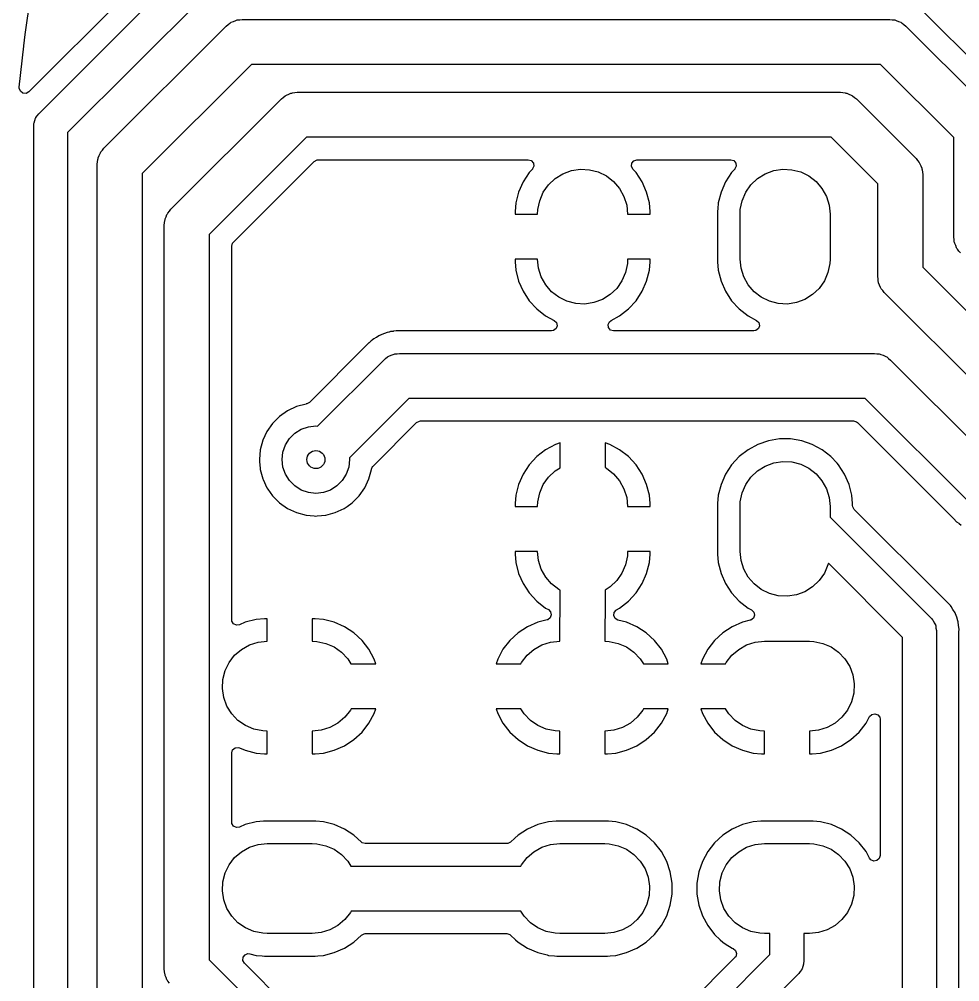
# Model space of a CAD drawing. Extents: x 4.71 to 7.86, y -5.32 to -1.9.
# Drawn here: x 4.721 to 5.545, y -4.109 to -3.266 of the extents above; entities that cross this region are included whole.
import ezdxf

# ---------------------------------------------------------------- set-up
doc = ezdxf.new("R2010")
doc.units = 0
doc.header["$MEASUREMENT"] = 0
doc.layers.add('BLACK', color=7, linetype='CONTINUOUS')

msp = doc.modelspace()

# ---------------------------------------------------------------- linework, layer by layer
at = {"layer": 'BLACK', "linetype": 'CONTINUOUS'}
for p, q in [((4.84896, -3.21063), (4.7298, -3.32979)), ((4.73851, -3.34895), (4.86553, -3.22192)), ((4.72659, -3.27971), (4.73174, -3.24352)), ((4.88209, -3.24712), (4.76371, -3.3655)), ((5.58496, -3.33191), (5.51165, -3.2586)), ((4.90423, -3.27092), (4.90582, -3.26954)), ((4.90582, -3.26954), (4.90647, -3.26924)), ((4.90647, -3.26924), (4.90703, -3.26882)), ((4.90703, -3.26882), (4.909, -3.26808)), ((4.909, -3.26808), (4.91092, -3.26721)), ((4.91092, -3.26721), (4.91162, -3.26711)), ((4.91162, -3.26711), (4.91228, -3.26686)), ((4.91228, -3.26686), (4.91438, -3.26671)), ((4.91438, -3.26671), (4.91647, -3.26641)), ((4.91647, -3.26641), (5.48344, -3.26641)), ((5.48344, -3.26641), (5.48552, -3.26671)), ((5.48552, -3.26671), (5.48763, -3.26686)), ((5.48763, -3.26686), (5.48829, -3.26711)), ((5.48829, -3.26711), (5.48899, -3.26721)), ((5.48899, -3.26721), (5.4909, -3.26808)), ((5.4909, -3.26808), (5.49287, -3.26882)), ((5.49287, -3.26882), (5.49344, -3.26924)), ((5.49344, -3.26924), (5.49408, -3.26954)), ((5.49408, -3.26954), (5.49567, -3.27092)), ((4.79553, -3.37919), (4.90255, -3.27218)), ((4.90255, -3.27218), (4.90423, -3.27092)), ((5.49567, -3.27092), (5.49736, -3.27218)), ((5.49736, -3.27218), (5.5729, -3.34772)), ((4.72549, -3.2896), (4.72659, -3.27971)), ((4.72149, -3.3258), (4.72548, -3.28967)), ((4.72548, -3.28967), (4.72549, -3.2896)), ((4.92462, -3.30578), (4.82913, -3.40127)), ((5.47529, -3.30578), (4.92462, -3.30578)), ((5.5393, -3.3698), (5.47529, -3.30578)), ((4.72147, -3.32669), (4.72149, -3.3258)), ((4.72244, -3.32926), (4.72147, -3.32669)), ((4.72464, -3.33091), (4.72244, -3.32926)), ((4.72738, -3.33111), (4.72464, -3.33091)), ((4.7298, -3.32979), (4.72738, -3.33111)), ((4.85412, -3.43267), (4.95083, -3.33596)), ((4.95083, -3.33596), (4.95252, -3.3347)), ((4.95252, -3.3347), (4.95411, -3.33332)), ((4.95411, -3.33332), (4.95475, -3.33302)), ((4.95475, -3.33302), (4.95532, -3.3326)), ((4.95532, -3.3326), (4.95729, -3.33186)), ((4.95729, -3.33186), (4.95921, -3.33099)), ((4.95921, -3.33099), (4.95991, -3.33089)), ((4.95991, -3.33089), (4.96057, -3.33064)), ((4.96057, -3.33064), (4.96267, -3.33049)), ((4.96267, -3.33049), (4.96475, -3.33019)), ((4.96475, -3.33019), (5.44013, -3.33019)), ((5.44013, -3.33019), (5.44222, -3.33049)), ((5.44222, -3.33049), (5.44432, -3.33064)), ((5.44432, -3.33064), (5.44498, -3.33089)), ((5.44498, -3.33089), (5.44568, -3.33099)), ((5.44568, -3.33099), (5.44759, -3.33186)), ((5.44759, -3.33186), (5.44957, -3.3326)), ((5.44957, -3.3326), (5.45013, -3.33302)), ((5.45013, -3.33302), (5.45078, -3.33332)), ((5.45078, -3.33332), (5.45237, -3.3347)), ((5.45237, -3.3347), (5.45405, -3.33596)), ((5.45405, -3.33596), (5.50637, -3.38827)), ((4.73507, -3.35494), (4.73568, -3.3529)), ((4.73568, -3.3529), (4.73586, -3.35265)), ((4.73586, -3.35265), (4.73596, -3.35236)), ((4.73596, -3.35236), (4.73727, -3.35068)), ((4.73727, -3.35068), (4.73851, -3.34895)), ((4.73418, -3.35938), (4.73431, -3.35786)), ((4.73418, -4.98625), (4.73418, -3.35938)), ((4.7343, -3.35756), (4.73435, -3.35738)), ((4.73431, -3.35786), (4.7343, -3.35756)), ((4.73435, -3.35738), (4.73438, -3.35695)), ((4.73438, -3.35695), (4.73507, -3.35494)), ((4.76371, -3.3655), (4.76371, -4.98013)), ((4.97291, -3.36956), (4.88773, -3.45474)), ((5.43198, -3.36956), (4.97291, -3.36956)), ((5.47276, -3.41035), (5.43198, -3.36956)), ((5.5393, -3.45696), (5.5393, -3.3698)), ((4.79427, -3.38088), (4.79553, -3.37919)), ((4.79046, -3.38827), (4.79056, -3.38757)), ((4.79056, -3.38757), (4.79144, -3.38565)), ((4.79144, -3.38565), (4.79217, -3.38368)), ((4.79217, -3.38368), (4.7926, -3.38311)), ((4.7926, -3.38311), (4.79289, -3.38247)), ((4.79289, -3.38247), (4.79427, -3.38088)), ((4.78976, -3.39311), (4.79006, -3.39103)), ((4.78976, -4.18538), (4.78976, -3.39311)), ((4.79006, -3.39103), (4.79021, -3.38893)), ((4.79021, -3.38893), (4.79046, -3.38827)), ((4.90886, -3.46148), (4.97964, -3.3907)), ((4.97964, -3.3907), (4.98205, -3.38938)), ((4.98205, -3.38938), (4.98309, -3.38927)), ((4.98309, -3.38927), (5.16694, -3.38927)), ((5.16694, -3.38927), (5.16957, -3.39004)), ((5.16957, -3.39004), (5.17138, -3.39212)), ((5.17177, -3.39484), (5.17062, -3.39735)), ((5.17138, -3.39212), (5.17177, -3.39484)), ((5.25725, -3.39499), (5.25756, -3.39225)), ((5.25847, -3.39745), (5.25725, -3.39499)), ((5.25756, -3.39225), (5.2593, -3.39012)), ((5.2593, -3.39012), (5.26191, -3.38927)), ((5.26191, -3.38927), (5.26206, -3.38927)), ((5.26206, -3.38927), (5.34407, -3.38927)), ((5.34407, -3.38927), (5.34671, -3.39004)), ((5.34671, -3.39004), (5.34851, -3.39212)), ((5.34891, -3.39484), (5.34776, -3.39735)), ((5.34851, -3.39212), (5.34891, -3.39484)), ((5.50637, -3.38827), (5.50763, -3.38996)), ((5.50763, -3.38996), (5.50901, -3.39155)), ((5.50901, -3.39155), (5.5093, -3.39219)), ((5.5093, -3.39219), (5.50973, -3.39276)), ((5.50973, -3.39276), (5.51046, -3.39473)), ((5.51046, -3.39473), (5.51134, -3.39665)), ((4.82913, -3.40127), (4.82913, -4.17723)), ((5.16773, -3.40049), (5.16238, -3.40868)), ((5.17053, -3.39745), (5.16773, -3.40049)), ((5.17062, -3.39735), (5.17053, -3.39745)), ((5.1904, -3.40575), (5.19716, -3.40154)), ((5.19716, -3.40154), (5.20463, -3.39877)), ((5.20463, -3.39877), (5.2125, -3.39756)), ((5.2125, -3.39756), (5.22046, -3.39797)), ((5.22046, -3.39797), (5.22817, -3.39996)), ((5.22817, -3.39996), (5.23532, -3.40347)), ((5.23532, -3.40347), (5.24162, -3.40835)), ((5.26126, -3.40049), (5.25847, -3.39745)), ((5.26661, -3.40868), (5.26126, -3.40049)), ((5.34488, -3.40048), (5.33953, -3.40867)), ((5.34716, -3.39801), (5.34488, -3.40048)), ((5.34767, -3.39745), (5.34716, -3.39801)), ((5.34776, -3.39735), (5.34767, -3.39745)), ((5.36756, -3.40575), (5.37432, -3.40154)), ((5.37432, -3.40154), (5.38179, -3.39877)), ((5.38179, -3.39877), (5.38967, -3.39756)), ((5.38967, -3.39756), (5.39762, -3.39797)), ((5.39762, -3.39797), (5.40534, -3.39996)), ((5.40534, -3.39996), (5.41249, -3.40347)), ((5.41249, -3.40347), (5.41879, -3.40835)), ((5.51134, -3.39665), (5.51144, -3.39735)), ((5.51144, -3.39735), (5.51169, -3.39801)), ((5.51169, -3.39801), (5.51184, -3.40011)), ((5.51184, -3.40011), (5.51213, -3.40219)), ((5.51213, -3.40219), (5.51213, -3.48341)), ((5.16238, -3.40868), (5.15845, -3.41764)), ((5.18007, -3.41778), (5.18462, -3.41124)), ((5.18462, -3.41124), (5.1904, -3.40575)), ((5.24162, -3.40835), (5.24681, -3.41439)), ((5.27054, -3.41764), (5.26661, -3.40868)), ((5.33953, -3.40867), (5.3356, -3.41764)), ((5.35724, -3.41778), (5.36179, -3.41124)), ((5.36179, -3.41124), (5.36756, -3.40575)), ((5.41879, -3.40835), (5.42398, -3.41439)), ((5.47276, -3.49156), (5.47276, -3.41035)), ((5.15845, -3.41764), (5.15605, -3.42713)), ((5.17693, -3.4251), (5.18007, -3.41778)), ((5.24681, -3.41439), (5.25068, -3.42136)), ((5.25068, -3.42136), (5.25306, -3.42896)), ((5.27295, -3.42713), (5.27054, -3.41764)), ((5.3356, -3.41764), (5.33319, -3.42713)), ((5.3541, -3.4251), (5.35724, -3.41778)), ((5.42398, -3.41439), (5.42784, -3.42136)), ((5.42784, -3.42136), (5.43023, -3.42896)), ((5.15605, -3.42713), (5.15544, -3.43444)), ((5.15605, -3.42713), (5.15605, -3.42713)), ((5.17533, -3.4329), (5.17693, -3.4251)), ((5.25306, -3.42896), (5.25387, -3.43688)), ((5.27355, -3.43444), (5.27295, -3.42713)), ((5.27295, -3.42713), (5.27295, -3.42713)), ((5.33319, -3.42713), (5.33276, -3.43236)), ((5.33319, -3.42713), (5.33319, -3.42713)), ((5.35249, -3.4329), (5.3541, -3.4251)), ((5.43023, -3.42896), (5.43103, -3.43688)), ((4.85003, -3.43913), (4.85076, -3.43716)), ((4.85076, -3.43716), (4.85119, -3.43659)), ((4.85119, -3.43659), (4.85148, -3.43595)), ((4.85148, -3.43595), (4.85286, -3.43436)), ((4.85286, -3.43436), (4.85412, -3.43267)), ((5.15544, -3.43444), (5.15544, -3.43688)), ((5.15544, -3.43688), (5.17513, -3.43688)), ((5.17513, -3.43688), (5.17533, -3.4329)), ((5.25387, -3.43688), (5.27355, -3.43688)), ((5.27355, -3.43688), (5.27355, -3.43444)), ((5.3326, -3.4343), (5.33259, -3.43444)), ((5.33259, -3.43444), (5.33259, -3.4787)), ((5.33276, -3.43236), (5.3326, -3.4343)), ((5.35229, -3.43688), (5.35249, -3.4329)), ((5.35229, -3.47625), (5.35229, -3.43688)), ((5.43103, -3.43688), (5.43103, -3.47625)), ((4.84836, -3.44659), (4.84866, -3.44451)), ((4.84836, -4.09791), (4.84836, -3.44659)), ((4.84866, -3.44451), (4.84881, -3.44241)), ((4.84881, -3.44241), (4.84905, -3.44174)), ((4.84905, -3.44174), (4.84915, -3.44104)), ((4.84915, -3.44104), (4.85003, -3.43913)), ((4.88773, -3.45474), (4.88773, -4.08975)), ((4.90743, -3.46493), (4.90821, -3.46229)), ((4.90821, -3.46229), (4.90886, -3.46148)), ((5.5396, -3.45905), (5.5393, -3.45696)), ((5.53975, -3.46115), (5.5396, -3.45905)), ((5.54, -3.46181), (5.53975, -3.46115)), ((5.5401, -3.46251), (5.54, -3.46181)), ((5.54097, -3.46442), (5.5401, -3.46251)), ((4.90743, -3.71535), (4.90743, -3.46493)), ((5.54171, -3.4664), (5.54097, -3.46442)), ((5.54213, -3.46696), (5.54171, -3.4664)), ((5.54243, -3.46761), (5.54213, -3.46696)), ((5.5438, -3.4692), (5.54243, -3.46761)), ((5.54507, -3.47088), (5.5438, -3.4692)), ((5.17513, -3.47625), (5.15544, -3.47625)), ((5.15544, -3.47625), (5.15544, -3.4787)), ((5.15544, -3.4787), (5.15605, -3.48601)), ((5.17593, -3.48418), (5.17513, -3.47625)), ((5.25367, -3.48024), (5.25206, -3.48804)), ((5.25387, -3.47625), (5.25367, -3.48024)), ((5.27355, -3.47625), (5.25387, -3.47625)), ((5.27295, -3.48601), (5.27355, -3.4787)), ((5.27355, -3.4787), (5.27355, -3.47625)), ((5.33259, -3.4787), (5.33319, -3.48601)), ((5.3531, -3.48418), (5.35229, -3.47625)), ((5.43083, -3.48024), (5.42923, -3.48804)), ((5.43103, -3.47625), (5.43083, -3.48024)), ((5.15605, -3.48601), (5.15605, -3.48601)), ((5.15605, -3.48601), (5.15845, -3.4955)), ((5.17832, -3.49178), (5.17593, -3.48418)), ((5.25206, -3.48804), (5.24892, -3.49536)), ((5.27054, -3.4955), (5.27295, -3.48601)), ((5.27295, -3.48601), (5.27295, -3.48601)), ((5.33319, -3.48601), (5.33319, -3.48601)), ((5.33319, -3.48601), (5.3356, -3.4955)), ((5.35548, -3.49178), (5.3531, -3.48418)), ((5.42923, -3.48804), (5.42609, -3.49536)), ((5.51213, -3.48341), (5.61237, -3.58364)), ((5.15845, -3.4955), (5.16238, -3.50446)), ((5.18218, -3.49875), (5.17832, -3.49178)), ((5.24892, -3.49536), (5.24437, -3.5019)), ((5.26661, -3.50446), (5.27054, -3.4955)), ((5.3356, -3.4955), (5.33953, -3.50447)), ((5.35935, -3.49875), (5.35548, -3.49178)), ((5.42609, -3.49536), (5.42153, -3.5019)), ((5.47306, -3.49365), (5.47276, -3.49156)), ((5.47321, -3.49575), (5.47306, -3.49365)), ((5.47346, -3.49641), (5.47321, -3.49575)), ((5.47356, -3.49711), (5.47346, -3.49641)), ((5.47444, -3.49902), (5.47356, -3.49711)), ((5.16238, -3.50446), (5.16773, -3.51265)), ((5.18737, -3.50479), (5.18218, -3.49875)), ((5.19367, -3.50967), (5.18737, -3.50479)), ((5.24437, -3.5019), (5.2386, -3.50739)), ((5.26126, -3.51265), (5.26661, -3.50446)), ((5.33953, -3.50447), (5.34488, -3.51266)), ((5.36454, -3.50479), (5.35935, -3.49875)), ((5.37084, -3.50967), (5.36454, -3.50479)), ((5.42153, -3.5019), (5.41576, -3.50739)), ((5.47517, -3.501), (5.47444, -3.49902)), ((5.4756, -3.50156), (5.47517, -3.501)), ((5.47589, -3.50221), (5.4756, -3.50156)), ((5.47727, -3.5038), (5.47589, -3.50221)), ((5.47853, -3.50548), (5.47727, -3.5038)), ((5.5903, -3.61725), (5.47853, -3.50548)), ((5.16773, -3.51265), (5.17436, -3.51985)), ((5.20082, -3.51317), (5.19367, -3.50967)), ((5.20854, -3.51517), (5.20082, -3.51317)), ((5.23184, -3.5116), (5.22437, -3.51437)), ((5.2386, -3.50739), (5.23184, -3.5116)), ((5.25463, -3.51985), (5.26126, -3.51265)), ((5.34488, -3.51266), (5.34488, -3.51266)), ((5.34488, -3.51266), (5.35152, -3.51987)), ((5.37799, -3.51317), (5.37084, -3.50967)), ((5.3857, -3.51517), (5.37799, -3.51317)), ((5.409, -3.5116), (5.40153, -3.51437)), ((5.41576, -3.50739), (5.409, -3.5116)), ((5.17436, -3.51985), (5.17436, -3.51985)), ((5.17436, -3.51985), (5.18209, -3.52586)), ((5.21649, -3.51557), (5.20854, -3.51517)), ((5.22437, -3.51437), (5.21649, -3.51557)), ((5.24691, -3.52586), (5.25463, -3.51985)), ((5.25463, -3.51985), (5.25463, -3.51985)), ((5.35152, -3.51987), (5.35924, -3.52588)), ((5.39366, -3.51557), (5.3857, -3.51517)), ((5.40153, -3.51437), (5.39366, -3.51557)), ((5.18209, -3.52586), (5.18209, -3.52586)), ((5.18209, -3.52586), (5.18966, -3.52996)), ((5.18966, -3.52996), (5.19161, -3.5319)), ((5.23683, -3.53356), (5.23797, -3.53106)), ((5.23797, -3.53106), (5.23934, -3.52996)), ((5.23934, -3.52996), (5.24691, -3.52586)), ((5.24691, -3.52586), (5.24691, -3.52586)), ((5.35924, -3.52588), (5.35924, -3.52588)), ((5.35924, -3.52588), (5.35924, -3.52588)), ((5.35924, -3.52588), (5.36678, -3.52996)), ((5.36678, -3.52996), (5.36873, -3.5319)), ((5.04879, -3.5395), (5.04638, -3.53974)), ((5.04897, -3.53947), (5.04879, -3.5395)), ((5.05135, -3.53905), (5.04897, -3.53947)), ((5.05485, -3.53914), (5.05135, -3.53905)), ((5.05135, -3.53905), (5.05135, -3.53905)), ((5.18733, -3.53914), (5.05485, -3.53914)), ((5.18906, -3.53882), (5.18733, -3.53914)), ((5.19125, -3.53716), (5.18906, -3.53882)), ((5.1922, -3.53458), (5.19125, -3.53716)), ((5.19161, -3.5319), (5.1922, -3.53458)), ((5.23722, -3.53628), (5.23683, -3.53356)), ((5.23902, -3.53836), (5.23722, -3.53628)), ((5.24166, -3.53914), (5.23902, -3.53836)), ((5.36446, -3.53914), (5.24166, -3.53914)), ((5.36618, -3.53882), (5.36446, -3.53914)), ((5.36838, -3.53716), (5.36618, -3.53882)), ((5.36933, -3.53458), (5.36838, -3.53716)), ((5.36873, -3.5319), (5.36933, -3.53458)), ((5.02933, -3.54784), (5.02762, -3.54955)), ((5.03046, -3.5471), (5.02933, -3.54784)), ((5.02933, -3.54784), (5.02933, -3.54784)), ((5.03071, -3.54691), (5.03046, -3.5471)), ((5.03173, -3.54603), (5.03071, -3.54691)), ((5.03385, -3.54486), (5.03173, -3.54603)), ((5.03173, -3.54603), (5.03173, -3.54603)), ((5.034, -3.54476), (5.03385, -3.54486)), ((5.03602, -3.54343), (5.034, -3.54476)), ((5.03728, -3.54293), (5.03602, -3.54343)), ((5.03756, -3.5428), (5.03728, -3.54293)), ((5.03874, -3.54214), (5.03756, -3.5428)), ((5.04104, -3.54142), (5.03874, -3.54214)), ((5.03874, -3.54214), (5.03874, -3.54214)), ((5.04122, -3.54136), (5.04104, -3.54142)), ((5.04346, -3.54046), (5.04122, -3.54136)), ((5.04479, -3.54022), (5.04346, -3.54046)), ((5.04509, -3.54015), (5.04479, -3.54022)), ((5.04638, -3.53974), (5.04509, -3.54015)), ((5.04638, -3.53974), (5.04638, -3.53974)), ((5.02462, -3.55255), (4.97542, -3.60175)), ((5.02483, -3.55232), (5.02462, -3.55255)), ((5.02566, -3.55125), (5.02483, -3.55232)), ((5.02749, -3.54967), (5.02566, -3.55125)), ((5.02566, -3.55125), (5.02566, -3.55125)), ((5.02762, -3.54955), (5.02749, -3.54967)), ((4.98257, -3.62247), (5.04043, -3.56461)), ((5.04043, -3.56461), (5.04212, -3.56334)), ((5.04212, -3.56334), (5.04371, -3.56196)), ((5.04371, -3.56196), (5.04435, -3.56167)), ((5.04435, -3.56167), (5.04492, -3.56125)), ((5.04492, -3.56125), (5.04689, -3.56051)), ((5.04689, -3.56051), (5.04881, -3.55964)), ((5.04881, -3.55964), (5.04951, -3.55954)), ((5.04951, -3.55954), (5.05017, -3.55929)), ((5.05017, -3.55929), (5.05227, -3.55914)), ((5.05227, -3.55914), (5.05435, -3.55884)), ((5.05435, -3.55884), (5.46996, -3.55884)), ((5.46996, -3.55884), (5.47205, -3.55914)), ((5.47205, -3.55914), (5.47415, -3.55929)), ((5.47415, -3.55929), (5.47481, -3.55954)), ((5.47481, -3.55954), (5.47551, -3.55964)), ((5.47551, -3.55964), (5.47742, -3.56051)), ((5.47742, -3.56051), (5.4794, -3.56125)), ((5.4794, -3.56125), (5.47996, -3.56167)), ((5.47996, -3.56167), (5.48061, -3.56196)), ((5.48061, -3.56196), (5.4822, -3.56334)), ((5.4822, -3.56334), (5.48388, -3.56461)), ((5.48388, -3.56461), (5.57575, -3.65648)), ((5.06251, -3.59821), (5.01041, -3.6503)), ((5.46181, -3.59821), (5.06251, -3.59821)), ((5.55368, -3.69008), (5.46181, -3.59821)), ((4.96415, -3.60538), (4.95635, -3.60902)), ((4.97247, -3.60315), (4.96415, -3.60538)), ((4.96415, -3.60538), (4.96415, -3.60538)), ((4.97267, -3.60312), (4.97247, -3.60315)), ((4.97301, -3.60307), (4.97267, -3.60312)), ((4.97542, -3.60175), (4.97301, -3.60307)), ((4.94929, -3.61396), (4.9432, -3.62006)), ((4.95635, -3.60902), (4.94929, -3.61396)), ((4.95635, -3.60902), (4.95635, -3.60902)), ((4.9432, -3.62006), (4.93826, -3.62711)), ((4.96824, -3.62522), (4.97449, -3.62303)), ((4.97449, -3.62303), (4.98106, -3.62229)), ((4.98106, -3.62229), (4.98257, -3.62247)), ((5.03113, -3.65745), (5.06924, -3.61934)), ((5.06924, -3.61934), (5.07165, -3.61803)), ((5.07165, -3.61803), (5.07269, -3.61791)), ((5.07269, -3.61791), (5.45163, -3.61791)), ((5.45163, -3.61791), (5.45426, -3.61869)), ((5.45426, -3.61869), (5.45508, -3.61934)), ((5.45508, -3.61934), (5.5394, -3.70366)), ((4.93826, -3.62711), (4.93462, -3.63492)), ((4.93826, -3.62711), (4.93826, -3.62711)), ((4.95797, -3.63341), (4.96265, -3.62874)), ((4.96265, -3.62874), (4.96824, -3.62522)), ((4.93462, -3.63492), (4.93239, -3.64324)), ((4.93462, -3.63492), (4.93462, -3.63492)), ((4.95227, -3.64525), (4.95445, -3.63901)), ((4.95445, -3.63901), (4.95797, -3.63341)), ((5.19069, -3.63852), (5.18209, -3.64318)), ((5.19481, -3.63711), (5.19069, -3.63852)), ((5.19069, -3.63852), (5.19069, -3.63852)), ((5.19481, -3.65891), (5.19481, -3.63711)), ((5.2383, -3.63852), (5.23418, -3.63711)), ((5.23418, -3.63711), (5.23418, -3.65882)), ((5.24691, -3.64318), (5.2383, -3.63852)), ((5.2383, -3.63852), (5.2383, -3.63852)), ((5.36785, -3.63851), (5.35924, -3.64316)), ((5.37711, -3.63533), (5.36785, -3.63851)), ((5.36785, -3.63851), (5.36785, -3.63851)), ((5.38677, -3.63372), (5.37711, -3.63533)), ((5.39656, -3.63372), (5.38677, -3.63372)), ((5.40621, -3.63533), (5.39656, -3.63372)), ((5.41547, -3.63851), (5.40621, -3.63533)), ((5.42408, -3.64316), (5.41547, -3.63851)), ((5.41547, -3.63851), (5.41547, -3.63851)), ((4.93239, -3.64324), (4.93164, -3.65182)), ((4.93239, -3.64324), (4.93239, -3.64324)), ((4.95153, -3.65182), (4.95227, -3.64525)), ((5.18209, -3.64318), (5.17436, -3.64919)), ((5.18209, -3.64318), (5.18209, -3.64318)), ((5.25463, -3.64919), (5.24691, -3.64318)), ((5.24691, -3.64318), (5.24691, -3.64318)), ((5.35924, -3.64316), (5.35152, -3.64918)), ((5.43181, -3.64918), (5.42408, -3.64316)), ((5.42408, -3.64316), (5.42408, -3.64316)), ((5.42408, -3.64316), (5.42408, -3.64316)), ((4.93164, -3.65182), (4.93164, -3.65182)), ((4.93164, -3.65182), (4.93179, -3.65361)), ((4.93179, -3.65361), (4.93231, -3.65957)), ((4.95227, -3.65839), (4.95153, -3.65182)), ((5.01058, -3.65182), (5.00984, -3.65839)), ((5.01041, -3.6503), (5.01058, -3.65182)), ((5.03072, -3.65792), (5.03113, -3.65745)), ((5.16773, -3.65639), (5.16238, -3.66459)), ((5.17436, -3.64919), (5.16773, -3.65639)), ((5.17436, -3.64919), (5.17436, -3.64919)), ((5.26126, -3.65639), (5.25463, -3.64919)), ((5.25463, -3.64919), (5.25463, -3.64919)), ((5.26661, -3.66459), (5.26126, -3.65639)), ((5.34488, -3.65638), (5.33953, -3.66458)), ((5.35152, -3.64918), (5.34488, -3.65638)), ((5.36756, -3.66166), (5.37432, -3.65744)), ((5.37432, -3.65744), (5.38179, -3.65468)), ((5.38179, -3.65468), (5.38967, -3.65347)), ((5.38967, -3.65347), (5.39762, -3.65387)), ((5.39762, -3.65387), (5.40534, -3.65587)), ((5.40534, -3.65587), (5.41249, -3.65938)), ((5.43722, -3.65506), (5.43181, -3.64918)), ((5.43844, -3.65638), (5.43722, -3.65506)), ((5.4438, -3.66458), (5.43844, -3.65638)), ((4.93231, -3.65957), (4.93239, -3.6604)), ((4.93239, -3.6604), (4.93239, -3.6604)), ((4.93239, -3.6604), (4.93462, -3.66872)), ((4.95445, -3.66463), (4.95227, -3.65839)), ((4.95797, -3.67023), (4.95445, -3.66463)), ((5.00766, -3.66463), (5.00414, -3.67023)), ((5.00984, -3.65839), (5.00766, -3.66463)), ((5.0275, -3.66872), (5.02973, -3.6604)), ((5.02973, -3.6604), (5.02976, -3.66019)), ((5.02973, -3.6604), (5.02973, -3.6604)), ((5.02976, -3.66019), (5.02983, -3.66021)), ((5.02983, -3.66021), (5.03072, -3.65792)), ((5.16238, -3.66459), (5.15845, -3.67355)), ((5.18462, -3.66715), (5.1904, -3.66166)), ((5.1904, -3.66166), (5.19481, -3.65891)), ((5.23418, -3.65882), (5.23532, -3.65938)), ((5.23532, -3.65938), (5.24162, -3.66425)), ((5.24162, -3.66425), (5.24681, -3.6703)), ((5.27054, -3.67355), (5.26661, -3.66459)), ((5.33953, -3.66458), (5.3356, -3.67354)), ((5.36179, -3.66715), (5.36756, -3.66166)), ((5.41249, -3.65938), (5.41879, -3.66425)), ((5.41879, -3.66425), (5.42398, -3.6703)), ((5.44773, -3.67354), (5.4438, -3.66458)), ((4.93462, -3.66872), (4.93462, -3.66872)), ((4.93462, -3.66872), (4.93462, -3.66872)), ((4.93462, -3.66872), (4.93483, -3.66918)), ((4.93483, -3.66918), (4.93826, -3.67653)), ((4.96265, -3.67491), (4.95797, -3.67023)), ((5.00414, -3.67023), (4.99947, -3.67491)), ((5.02385, -3.67653), (5.0275, -3.66872)), ((5.15845, -3.67355), (5.15605, -3.68304)), ((5.17693, -3.681), (5.18007, -3.67368)), ((5.18007, -3.67368), (5.18462, -3.66715)), ((5.24681, -3.6703), (5.25068, -3.67726)), ((5.27295, -3.68304), (5.27054, -3.67355)), ((5.3356, -3.67354), (5.33319, -3.68303)), ((5.3541, -3.681), (5.35724, -3.67368)), ((5.35724, -3.67368), (5.36179, -3.66715)), ((5.42398, -3.6703), (5.42784, -3.67726)), ((5.45013, -3.68303), (5.44773, -3.67354)), ((4.93826, -3.67653), (4.93904, -3.67765)), ((4.93904, -3.67765), (4.9432, -3.68359)), ((4.96824, -3.67843), (4.96265, -3.67491)), ((4.97449, -3.68061), (4.96824, -3.67843)), ((4.98106, -3.68135), (4.97449, -3.68061)), ((4.98763, -3.68061), (4.98106, -3.68135)), ((4.99387, -3.67843), (4.98763, -3.68061)), ((4.99947, -3.67491), (4.99387, -3.67843)), ((5.01891, -3.68359), (5.02385, -3.67653)), ((5.17533, -3.68881), (5.17693, -3.681)), ((5.25068, -3.67726), (5.25306, -3.68486)), ((5.35249, -3.68881), (5.3541, -3.681)), ((5.42784, -3.67726), (5.43023, -3.68486)), ((4.9432, -3.68359), (4.94929, -3.68968)), ((4.94929, -3.68968), (4.95635, -3.69462)), ((5.00838, -3.69279), (5.01282, -3.68968)), ((5.01282, -3.68968), (5.01891, -3.68359)), ((5.15605, -3.68304), (5.15544, -3.69035)), ((5.15544, -3.69035), (5.15544, -3.69279)), ((5.15605, -3.68304), (5.15605, -3.68304)), ((5.17513, -3.69279), (5.17533, -3.68881)), ((5.25306, -3.68486), (5.25387, -3.69279)), ((5.27355, -3.69035), (5.27295, -3.68304)), ((5.27295, -3.68304), (5.27295, -3.68304)), ((5.27355, -3.69279), (5.27355, -3.69035)), ((5.33319, -3.68303), (5.33259, -3.69035)), ((5.33259, -3.69035), (5.33259, -3.7346)), ((5.33319, -3.68303), (5.33319, -3.68303)), ((5.35229, -3.69279), (5.35249, -3.68881)), ((5.43023, -3.68486), (5.43103, -3.69279)), ((5.45074, -3.69035), (5.45013, -3.68303)), ((5.45013, -3.68303), (5.45013, -3.68303)), ((5.45074, -3.692), (5.45074, -3.69035)), ((4.95635, -3.69462), (4.96415, -3.69826)), ((4.96415, -3.69826), (4.97247, -3.70049)), ((4.98964, -3.70049), (4.99796, -3.69826)), ((4.99796, -3.69826), (5.00577, -3.69462)), ((5.00577, -3.69462), (5.00838, -3.69279)), ((5.15544, -3.69279), (5.17513, -3.69279)), ((5.25387, -3.69279), (5.27355, -3.69279)), ((5.35229, -3.73216), (5.35229, -3.69279)), ((5.43103, -3.69279), (5.43103, -3.70218)), ((5.45085, -3.69303), (5.45074, -3.692)), ((5.45217, -3.69545), (5.45085, -3.69303)), ((5.53106, -3.77434), (5.45217, -3.69545)), ((4.97247, -3.70049), (4.97967, -3.70112)), ((4.97967, -3.70112), (4.98106, -3.70124)), ((4.98106, -3.70124), (4.98217, -3.70114)), ((4.98106, -3.70124), (4.98106, -3.70124)), ((4.98106, -3.70124), (4.98106, -3.70124)), ((4.98217, -3.70114), (4.98964, -3.70049)), ((5.43103, -3.70218), (5.51977, -3.79092)), ((5.5394, -3.70366), (5.54181, -3.7062)), ((5.54181, -3.7062), (5.54181, -3.7062)), ((5.54181, -3.7062), (5.54379, -3.70758)), ((5.54379, -3.70758), (5.54394, -3.7077)), ((5.54394, -3.7077), (5.54581, -3.70922)), ((4.90743, -3.79195), (4.90743, -3.71535)), ((5.17513, -3.73216), (5.15544, -3.73216)), ((5.15544, -3.73216), (5.15544, -3.7346)), ((5.17593, -3.74009), (5.17513, -3.73216)), ((5.25387, -3.73216), (5.25367, -3.73614)), ((5.27355, -3.73216), (5.25387, -3.73216)), ((5.27355, -3.7346), (5.27355, -3.73216)), ((5.3531, -3.74009), (5.35229, -3.73216)), ((5.15544, -3.7346), (5.15605, -3.74191)), ((5.17832, -3.74769), (5.17593, -3.74009)), ((5.25367, -3.73614), (5.25206, -3.74395)), ((5.27295, -3.74191), (5.27355, -3.7346)), ((5.33259, -3.7346), (5.33319, -3.74192)), ((5.35548, -3.74769), (5.3531, -3.74009)), ((5.15605, -3.74191), (5.15605, -3.74191)), ((5.15605, -3.74191), (5.15845, -3.7514)), ((5.18218, -3.75465), (5.17832, -3.74769)), ((5.25206, -3.74395), (5.24892, -3.75127)), ((5.27054, -3.7514), (5.27295, -3.74191)), ((5.27295, -3.74191), (5.27295, -3.74191)), ((5.33319, -3.74192), (5.33319, -3.74192)), ((5.33319, -3.74192), (5.3356, -3.75141)), ((5.35935, -3.75465), (5.35548, -3.74769)), ((5.42923, -3.74395), (5.42609, -3.75127)), ((5.42954, -3.74244), (5.42923, -3.74395)), ((5.49457, -3.80747), (5.42954, -3.74244)), ((5.15845, -3.7514), (5.16238, -3.76036)), ((5.18737, -3.7607), (5.18218, -3.75465)), ((5.24437, -3.7578), (5.2386, -3.76329)), ((5.24892, -3.75127), (5.24437, -3.7578)), ((5.26661, -3.76036), (5.27054, -3.7514)), ((5.3356, -3.75141), (5.33953, -3.76037)), ((5.36454, -3.7607), (5.35935, -3.75465)), ((5.42153, -3.7578), (5.41576, -3.76329)), ((5.42609, -3.75127), (5.42153, -3.7578)), ((5.16238, -3.76036), (5.16773, -3.76856)), ((5.19367, -3.76557), (5.18737, -3.7607)), ((5.19481, -3.76613), (5.19367, -3.76557)), ((5.19481, -3.78929), (5.19481, -3.76613)), ((5.2386, -3.76329), (5.23418, -3.76604)), ((5.23418, -3.76604), (5.23418, -3.79037)), ((5.26126, -3.76856), (5.26661, -3.76036)), ((5.33953, -3.76037), (5.34488, -3.76857)), ((5.37084, -3.76557), (5.36454, -3.7607)), ((5.37799, -3.76908), (5.37084, -3.76557)), ((5.41576, -3.76329), (5.409, -3.76751)), ((5.16773, -3.76856), (5.17436, -3.77576)), ((5.25463, -3.77576), (5.26126, -3.76856)), ((5.34488, -3.76857), (5.34488, -3.76857)), ((5.34488, -3.76857), (5.35152, -3.77577)), ((5.3857, -3.77108), (5.37799, -3.76908)), ((5.39366, -3.77148), (5.3857, -3.77108)), ((5.40153, -3.77027), (5.39366, -3.77148)), ((5.409, -3.76751), (5.40153, -3.77027)), ((5.53177, -3.77493), (5.53106, -3.77434)), ((5.53178, -3.77493), (5.53177, -3.77493)), ((5.53404, -3.77732), (5.53178, -3.77493)), ((5.17436, -3.77576), (5.17436, -3.77576)), ((5.17436, -3.77576), (5.18209, -3.78177)), ((5.18209, -3.78177), (5.18209, -3.78177)), ((5.18209, -3.78177), (5.18456, -3.78311)), ((5.18456, -3.78311), (5.18651, -3.78504)), ((5.24199, -3.78568), (5.24372, -3.78353)), ((5.24372, -3.78353), (5.24418, -3.78324)), ((5.24418, -3.78324), (5.24691, -3.78177)), ((5.24691, -3.78177), (5.25463, -3.77576)), ((5.24691, -3.78177), (5.24691, -3.78177)), ((5.25463, -3.77576), (5.25463, -3.77576)), ((5.35152, -3.77577), (5.35924, -3.78178)), ((5.35924, -3.78178), (5.35924, -3.78178)), ((5.35924, -3.78178), (5.35924, -3.78178)), ((5.35924, -3.78178), (5.36232, -3.78345)), ((5.36232, -3.78345), (5.36428, -3.78539)), ((5.53636, -3.77964), (5.53404, -3.77732)), ((5.53693, -3.78037), (5.53636, -3.77964)), ((5.53636, -3.77964), (5.53636, -3.77964)), ((5.53694, -3.78038), (5.53693, -3.78037)), ((5.5385, -3.78298), (5.53694, -3.78038)), ((5.53863, -3.78319), (5.5385, -3.78298)), ((5.54039, -3.78595), (5.53863, -3.78319)), ((4.90761, -3.79325), (4.90743, -3.79195)), ((4.92876, -3.79182), (4.91927, -3.79422)), ((4.93607, -3.79122), (4.92876, -3.79182)), ((4.92876, -3.79182), (4.92876, -3.79182)), ((4.93851, -3.79122), (4.93607, -3.79122)), ((4.93851, -3.8109), (4.93851, -3.79122)), ((4.98033, -3.79122), (4.97788, -3.79122)), ((4.97788, -3.79122), (4.97788, -3.8109)), ((4.98764, -3.79182), (4.98033, -3.79122)), ((4.99712, -3.79422), (4.98764, -3.79182)), ((4.98764, -3.79182), (4.98764, -3.79182)), ((5.18343, -3.79213), (5.17518, -3.79422)), ((5.18396, -3.79197), (5.18343, -3.79213)), ((5.18615, -3.79031), (5.18396, -3.79197)), ((5.18711, -3.78773), (5.18615, -3.79031)), ((5.18651, -3.78504), (5.18711, -3.78773)), ((5.19442, -3.79063), (5.19481, -3.78929)), ((5.19442, -3.8109), (5.19442, -3.79063)), ((5.23418, -3.79037), (5.23379, -3.79171)), ((5.23379, -3.79171), (5.23379, -3.8109)), ((5.24171, -3.78841), (5.24199, -3.78568)), ((5.24294, -3.79087), (5.24171, -3.78841)), ((5.24531, -3.79227), (5.24294, -3.79087)), ((5.25303, -3.79422), (5.24531, -3.79227)), ((5.36172, -3.79231), (5.3612, -3.79248)), ((5.36392, -3.79066), (5.36172, -3.79231)), ((5.36487, -3.78808), (5.36392, -3.79066)), ((5.36428, -3.78539), (5.36487, -3.78808)), ((5.51977, -3.79092), (5.52076, -3.79208)), ((5.52076, -3.79208), (5.52098, -3.79229)), ((5.52098, -3.79229), (5.52107, -3.79245)), ((5.5404, -3.78596), (5.54039, -3.78595)), ((5.54039, -3.78595), (5.54039, -3.78595)), ((5.5408, -3.78679), (5.5404, -3.78596)), ((5.5408, -3.7868), (5.5408, -3.78679)), ((5.54185, -3.78991), (5.5408, -3.7868)), ((5.54298, -3.79299), (5.54185, -3.78991)), ((4.90906, -3.79559), (4.90761, -3.79325)), ((4.91154, -3.79677), (4.90906, -3.79559)), ((4.91427, -3.79642), (4.91154, -3.79677)), ((4.91927, -3.79422), (4.91427, -3.79642)), ((4.91927, -3.79422), (4.91927, -3.79422)), ((5.00609, -3.79815), (4.99712, -3.79422)), ((5.01428, -3.80351), (5.00609, -3.79815)), ((5.16621, -3.79815), (5.15802, -3.80351)), ((5.17518, -3.79422), (5.16621, -3.79815)), ((5.17518, -3.79422), (5.17518, -3.79422)), ((5.26199, -3.79815), (5.25303, -3.79422)), ((5.25303, -3.79422), (5.25303, -3.79422)), ((5.27019, -3.80351), (5.26199, -3.79815)), ((5.34535, -3.79815), (5.33716, -3.80351)), ((5.35431, -3.79422), (5.34535, -3.79815)), ((5.3612, -3.79248), (5.35431, -3.79422)), ((5.35431, -3.79422), (5.35431, -3.79422)), ((5.52107, -3.79245), (5.52135, -3.79278)), ((5.52135, -3.79278), (5.52228, -3.79469)), ((5.52228, -3.79469), (5.5233, -3.79657)), ((5.5233, -3.79657), (5.52335, -3.79687)), ((5.52335, -3.79687), (5.52348, -3.79715)), ((5.52348, -3.79715), (5.52375, -3.79926)), ((5.52375, -3.79926), (5.5241, -3.80136)), ((5.54298, -3.793), (5.54298, -3.79299)), ((5.54319, -3.7939), (5.54298, -3.793)), ((5.54319, -3.79391), (5.54319, -3.7939)), ((5.54355, -3.79717), (5.54319, -3.79391)), ((5.54399, -3.80042), (5.54355, -3.79717)), ((5.54381, -3.80266), (5.54397, -3.80067)), ((5.54397, -3.80067), (5.54399, -3.80042)), ((5.02148, -3.81014), (5.01428, -3.80351)), ((5.01428, -3.80351), (5.01428, -3.80351)), ((5.15802, -3.80351), (5.15082, -3.81014)), ((5.27739, -3.81014), (5.27019, -3.80351)), ((5.27019, -3.80351), (5.27019, -3.80351)), ((5.33716, -3.80351), (5.32996, -3.81014)), ((5.49457, -4.22074), (5.49457, -3.80747)), ((5.5241, -3.80136), (5.5241, -4.22679)), ((5.5438, -3.80286), (5.54381, -3.80266)), ((5.5438, -3.83059), (5.5438, -3.80286)), ((4.91602, -3.81796), (4.92299, -3.81409)), ((4.92299, -3.81409), (4.93059, -3.81171)), ((4.93059, -3.81171), (4.93851, -3.8109)), ((4.97788, -3.8109), (4.98187, -3.8111)), ((4.98187, -3.8111), (4.98967, -3.81271)), ((4.98967, -3.81271), (4.99699, -3.81585)), ((4.99699, -3.81585), (5.00353, -3.8204)), ((5.02749, -3.81786), (5.02148, -3.81014)), ((5.02148, -3.81014), (5.02148, -3.81014)), ((5.15082, -3.81014), (5.14481, -3.81786)), ((5.15082, -3.81014), (5.15082, -3.81014)), ((5.17193, -3.81796), (5.17889, -3.81409)), ((5.17889, -3.81409), (5.18649, -3.81171)), ((5.18649, -3.81171), (5.19442, -3.8109)), ((5.23379, -3.8109), (5.23777, -3.8111)), ((5.23777, -3.8111), (5.24557, -3.81271)), ((5.24557, -3.81271), (5.25289, -3.81585)), ((5.25289, -3.81585), (5.25943, -3.8204)), ((5.2834, -3.81786), (5.27739, -3.81014)), ((5.27739, -3.81014), (5.27739, -3.81014)), ((5.32995, -3.81014), (5.32394, -3.81786)), ((5.32996, -3.81014), (5.32995, -3.81014)), ((5.35106, -3.81796), (5.35803, -3.81409)), ((5.35803, -3.81409), (5.36563, -3.81171)), ((5.36563, -3.81171), (5.37355, -3.8109)), ((5.37355, -3.8109), (5.41292, -3.8109)), ((5.41292, -3.8109), (5.41691, -3.8111)), ((5.41691, -3.8111), (5.42471, -3.81271)), ((5.42471, -3.81271), (5.43203, -3.81585)), ((5.43203, -3.81585), (5.43857, -3.8204)), ((4.9051, -3.82944), (4.90998, -3.82315)), ((4.90998, -3.82315), (4.91602, -3.81796)), ((5.00353, -3.8204), (5.00902, -3.82617)), ((5.03215, -3.82647), (5.02749, -3.81786)), ((5.02749, -3.81786), (5.02749, -3.81786)), ((5.14481, -3.81786), (5.14015, -3.82647)), ((5.14481, -3.81786), (5.14481, -3.81786)), ((5.16101, -3.82944), (5.16588, -3.82315)), ((5.16588, -3.82315), (5.17193, -3.81796)), ((5.25943, -3.8204), (5.26492, -3.82617)), ((5.28805, -3.82647), (5.2834, -3.81786)), ((5.2834, -3.81786), (5.2834, -3.81786)), ((5.32394, -3.81786), (5.31929, -3.82647)), ((5.32394, -3.81786), (5.32394, -3.81786)), ((5.34014, -3.82944), (5.34502, -3.82315)), ((5.34502, -3.82315), (5.35106, -3.81796)), ((5.43857, -3.8204), (5.44406, -3.82617)), ((4.90159, -3.8366), (4.9051, -3.82944)), ((5.00902, -3.82617), (5.01177, -3.83059)), ((5.01177, -3.83059), (5.03356, -3.83059)), ((5.03356, -3.83059), (5.03215, -3.82647)), ((5.03215, -3.82647), (5.03215, -3.82647)), ((5.14015, -3.82647), (5.13874, -3.83059)), ((5.13874, -3.83059), (5.16045, -3.83059)), ((5.14015, -3.82647), (5.14015, -3.82647)), ((5.16045, -3.83059), (5.16101, -3.82944)), ((5.26492, -3.82617), (5.26767, -3.83059)), ((5.26767, -3.83059), (5.28947, -3.83059)), ((5.28947, -3.83059), (5.28805, -3.82647)), ((5.28805, -3.82647), (5.28805, -3.82647)), ((5.31929, -3.82647), (5.31787, -3.83059)), ((5.31787, -3.83059), (5.33958, -3.83059)), ((5.31929, -3.82647), (5.31929, -3.82647)), ((5.33958, -3.83059), (5.34014, -3.82944)), ((5.44406, -3.82617), (5.44827, -3.83293)), ((5.44827, -3.83293), (5.45104, -3.8404)), ((5.5438, -3.85315), (5.5438, -3.83059)), ((4.8996, -3.84431), (4.90159, -3.8366)), ((5.45104, -3.8404), (5.45224, -3.84828)), ((4.89919, -3.85226), (4.8996, -3.84431)), ((5.45224, -3.84828), (5.45184, -3.85623)), ((4.9004, -3.86014), (4.89919, -3.85226)), ((5.45184, -3.85623), (5.44984, -3.86394)), ((5.5438, -3.86996), (5.5438, -3.85315)), ((4.90317, -3.86761), (4.9004, -3.86014)), ((4.90738, -3.87437), (4.90317, -3.86761)), ((5.44984, -3.86394), (5.44633, -3.8711)), ((4.91287, -3.88014), (4.90738, -3.87437)), ((5.01129, -3.8711), (5.00642, -3.87739)), ((5.01185, -3.86996), (5.01129, -3.8711)), ((5.03356, -3.86996), (5.01185, -3.86996)), ((5.02749, -3.88268), (5.03215, -3.87407)), ((5.03215, -3.87407), (5.03356, -3.86996)), ((5.03215, -3.87407), (5.03215, -3.87407)), ((5.16053, -3.86996), (5.13874, -3.86996)), ((5.13874, -3.86996), (5.14015, -3.87407)), ((5.14015, -3.87407), (5.14015, -3.87407)), ((5.14015, -3.87407), (5.14481, -3.88268)), ((5.16329, -3.87437), (5.16053, -3.86996)), ((5.16877, -3.88014), (5.16329, -3.87437)), ((5.2672, -3.8711), (5.26232, -3.87739)), ((5.26776, -3.86996), (5.2672, -3.8711)), ((5.28947, -3.86996), (5.26776, -3.86996)), ((5.2834, -3.88268), (5.28805, -3.87407)), ((5.28805, -3.87407), (5.28947, -3.86996)), ((5.28805, -3.87407), (5.28805, -3.87407)), ((5.33967, -3.86996), (5.31787, -3.86996)), ((5.31787, -3.86996), (5.31929, -3.87407)), ((5.31929, -3.87407), (5.31929, -3.87407)), ((5.31929, -3.87407), (5.32394, -3.88268)), ((5.34242, -3.87437), (5.33967, -3.86996)), ((5.34791, -3.88014), (5.34242, -3.87437)), ((5.44633, -3.8711), (5.44146, -3.87739)), ((5.46569, -3.87684), (5.46763, -3.87489)), ((5.46763, -3.87489), (5.47031, -3.8743)), ((5.47031, -3.8743), (5.47289, -3.87525)), ((5.47289, -3.87525), (5.47455, -3.87744)), ((5.5438, -3.9172), (5.5438, -3.86996)), ((4.91941, -3.88469), (4.91287, -3.88014)), ((4.92673, -3.88783), (4.91941, -3.88469)), ((5.00037, -3.88258), (4.99341, -3.88645)), ((5.00642, -3.87739), (5.00037, -3.88258)), ((5.02148, -3.8904), (5.02749, -3.88268)), ((5.02749, -3.88268), (5.02749, -3.88268)), ((5.14481, -3.88268), (5.14481, -3.88268)), ((5.14481, -3.88268), (5.15082, -3.8904)), ((5.17531, -3.88469), (5.16877, -3.88014)), ((5.18263, -3.88783), (5.17531, -3.88469)), ((5.25628, -3.88258), (5.24931, -3.88645)), ((5.26232, -3.87739), (5.25628, -3.88258)), ((5.27739, -3.8904), (5.2834, -3.88268)), ((5.2834, -3.88268), (5.2834, -3.88268)), ((5.32394, -3.88268), (5.32394, -3.88268)), ((5.32394, -3.88268), (5.32995, -3.8904)), ((5.35445, -3.88469), (5.34791, -3.88014)), ((5.36177, -3.88783), (5.35445, -3.88469)), ((5.43541, -3.88258), (5.42845, -3.88645)), ((5.44146, -3.87739), (5.43541, -3.88258)), ((5.45652, -3.8904), (5.46253, -3.88268)), ((5.46253, -3.88268), (5.46569, -3.87684)), ((5.46253, -3.88268), (5.46253, -3.88268)), ((5.47455, -3.87744), (5.47486, -3.87917)), ((5.47486, -3.87917), (5.47486, -3.9985)), ((4.93453, -3.88944), (4.92673, -3.88783)), ((4.93851, -3.88964), (4.93453, -3.88944)), ((4.93851, -3.90933), (4.93851, -3.88964)), ((4.98581, -3.88883), (4.97788, -3.88964)), ((4.97788, -3.88964), (4.97788, -3.90933)), ((4.99341, -3.88645), (4.98581, -3.88883)), ((5.01428, -3.89703), (5.02148, -3.8904)), ((5.02148, -3.8904), (5.02148, -3.8904)), ((5.15082, -3.8904), (5.15082, -3.8904)), ((5.15082, -3.8904), (5.15802, -3.89703)), ((5.19044, -3.88944), (5.18263, -3.88783)), ((5.19442, -3.88964), (5.19044, -3.88944)), ((5.19442, -3.90933), (5.19442, -3.88964)), ((5.24171, -3.88883), (5.23379, -3.88964)), ((5.23379, -3.88964), (5.23379, -3.90933)), ((5.24931, -3.88645), (5.24171, -3.88883)), ((5.27019, -3.89703), (5.27739, -3.8904)), ((5.27739, -3.8904), (5.27739, -3.8904)), ((5.32995, -3.8904), (5.32996, -3.8904)), ((5.32996, -3.8904), (5.33716, -3.89703)), ((5.36957, -3.88944), (5.36177, -3.88783)), ((5.37355, -3.88964), (5.36957, -3.88944)), ((5.37355, -3.90933), (5.37355, -3.88964)), ((5.42085, -3.88883), (5.41292, -3.88964)), ((5.41292, -3.88964), (5.41292, -3.90933)), ((5.42845, -3.88645), (5.42085, -3.88883)), ((5.44932, -3.89703), (5.45652, -3.8904)), ((5.45652, -3.8904), (5.45652, -3.8904)), ((5.00609, -3.90239), (5.01428, -3.89703)), ((5.15802, -3.89703), (5.15802, -3.89703)), ((5.15802, -3.89703), (5.16621, -3.90239)), ((5.26199, -3.90239), (5.27019, -3.89703)), ((5.33716, -3.89703), (5.33716, -3.89703)), ((5.33716, -3.89703), (5.34535, -3.90239)), ((5.44113, -3.90239), (5.44932, -3.89703)), ((4.90743, -3.90859), (4.90821, -3.90596)), ((4.90743, -3.96909), (4.90743, -3.90859)), ((4.90821, -3.90596), (4.91028, -3.90415)), ((4.91028, -3.90415), (4.91301, -3.90376)), ((4.91301, -3.90376), (4.91427, -3.90412)), ((4.91427, -3.90412), (4.91927, -3.90632)), ((4.91927, -3.90632), (4.92876, -3.90872)), ((4.92876, -3.90872), (4.92876, -3.90872)), ((4.92876, -3.90872), (4.93607, -3.90933)), ((4.93607, -3.90933), (4.93851, -3.90933)), ((4.97788, -3.90933), (4.98033, -3.90933)), ((4.98033, -3.90933), (4.98764, -3.90872)), ((4.98764, -3.90872), (4.99712, -3.90632)), ((4.98764, -3.90872), (4.98764, -3.90872)), ((4.99712, -3.90632), (5.00609, -3.90239)), ((5.16621, -3.90239), (5.17518, -3.90632)), ((5.17518, -3.90632), (5.18466, -3.90872)), ((5.18466, -3.90872), (5.18467, -3.90872)), ((5.18467, -3.90872), (5.19198, -3.90933)), ((5.19198, -3.90933), (5.19442, -3.90933)), ((5.23379, -3.90933), (5.23623, -3.90933)), ((5.23623, -3.90933), (5.24354, -3.90872)), ((5.24354, -3.90872), (5.25303, -3.90632)), ((5.24354, -3.90872), (5.24354, -3.90872)), ((5.25303, -3.90632), (5.26199, -3.90239)), ((5.34535, -3.90239), (5.35431, -3.90632)), ((5.35431, -3.90632), (5.3638, -3.90872)), ((5.3638, -3.90872), (5.3638, -3.90872)), ((5.3638, -3.90872), (5.37111, -3.90933)), ((5.37111, -3.90933), (5.37355, -3.90933)), ((5.41292, -3.90933), (5.41536, -3.90933)), ((5.41536, -3.90933), (5.42268, -3.90872)), ((5.42268, -3.90872), (5.43216, -3.90632)), ((5.42268, -3.90872), (5.42268, -3.90872)), ((5.43216, -3.90632), (5.44113, -3.90239)), ((5.5438, -3.93688), (5.5438, -3.9172)), ((5.5438, -4.03233), (5.5438, -3.93688)), ((4.90761, -3.97039), (4.90743, -3.96909)), ((4.92876, -3.96897), (4.91927, -3.97137)), ((4.93531, -3.96842), (4.92876, -3.96897)), ((4.92876, -3.96897), (4.92876, -3.96897)), ((4.93607, -3.96836), (4.93531, -3.96842)), ((4.98033, -3.96836), (4.93607, -3.96836)), ((4.98113, -3.96843), (4.98033, -3.96836)), ((4.98764, -3.96897), (4.98113, -3.96843)), ((4.99713, -3.97137), (4.98764, -3.96897)), ((4.98764, -3.96897), (4.98764, -3.96897)), ((5.18466, -3.96897), (5.17517, -3.97137)), ((5.19121, -3.96842), (5.18466, -3.96897)), ((5.18466, -3.96897), (5.18466, -3.96897)), ((5.19197, -3.96836), (5.19121, -3.96842)), ((5.23623, -3.96836), (5.19197, -3.96836)), ((5.23704, -3.96843), (5.23623, -3.96836)), ((5.24354, -3.96897), (5.23704, -3.96843)), ((5.24355, -3.96897), (5.24354, -3.96897)), ((5.25304, -3.97137), (5.24355, -3.96897)), ((5.3638, -3.96897), (5.3543, -3.97137)), ((5.37034, -3.96842), (5.3638, -3.96897)), ((5.3638, -3.96897), (5.3638, -3.96897)), ((5.37111, -3.96836), (5.37034, -3.96842)), ((5.41537, -3.96836), (5.37111, -3.96836)), ((5.41617, -3.96843), (5.41537, -3.96836)), ((5.42268, -3.96897), (5.41617, -3.96843)), ((5.43217, -3.97137), (5.42268, -3.96897)), ((5.42268, -3.96897), (5.42268, -3.96897)), ((4.90906, -3.97273), (4.90761, -3.97039)), ((4.91154, -3.97391), (4.90906, -3.97273)), ((4.91427, -3.97356), (4.91154, -3.97391)), ((4.91927, -3.97137), (4.91427, -3.97356)), ((5.0061, -3.9753), (4.99713, -3.97137)), ((5.01429, -3.98066), (5.0061, -3.9753)), ((5.16621, -3.9753), (5.15801, -3.98066)), ((5.17517, -3.97137), (5.16621, -3.9753)), ((5.262, -3.9753), (5.25304, -3.97137)), ((5.2702, -3.98066), (5.262, -3.9753)), ((5.34534, -3.9753), (5.33714, -3.98066)), ((5.3543, -3.97137), (5.34534, -3.9753)), ((5.44114, -3.9753), (5.43217, -3.97137)), ((5.44933, -3.98066), (5.44114, -3.9753)), ((5.02092, -3.98676), (5.01429, -3.98066)), ((5.01429, -3.98066), (5.01429, -3.98066)), ((5.1551, -3.98333), (5.15139, -3.98676)), ((5.15801, -3.98066), (5.1551, -3.98333)), ((5.2774, -3.98729), (5.2702, -3.98066)), ((5.2702, -3.98066), (5.2702, -3.98066)), ((5.33714, -3.98066), (5.32994, -3.98729)), ((5.45653, -3.98729), (5.44933, -3.98066)), ((5.44933, -3.98066), (5.44933, -3.98066)), ((4.91602, -3.99512), (4.92299, -3.99126)), ((4.92299, -3.99126), (4.93059, -3.98887)), ((4.93059, -3.98887), (4.93851, -3.98807)), ((4.93851, -3.98807), (4.97788, -3.98807)), ((4.97788, -3.98807), (4.98187, -3.98827)), ((4.98187, -3.98827), (4.98967, -3.98987)), ((4.98967, -3.98987), (4.99699, -3.99301)), ((4.99699, -3.99301), (5.00353, -3.99756)), ((5.02158, -3.98727), (5.02092, -3.98676)), ((5.02422, -3.98805), (5.02158, -3.98727)), ((5.14808, -3.98805), (5.02422, -3.98805)), ((5.14892, -3.98797), (5.14808, -3.98805)), ((5.15139, -3.98676), (5.14892, -3.98797)), ((5.17193, -3.99512), (5.17889, -3.99126)), ((5.17889, -3.99126), (5.18649, -3.98887)), ((5.18649, -3.98887), (5.19442, -3.98807)), ((5.19442, -3.98807), (5.23379, -3.98807)), ((5.23379, -3.98807), (5.23777, -3.98827)), ((5.23777, -3.98827), (5.24557, -3.98987)), ((5.24557, -3.98987), (5.25289, -3.99301)), ((5.25289, -3.99301), (5.25943, -3.99756)), ((5.28341, -3.99501), (5.2774, -3.98729)), ((5.32994, -3.98729), (5.32393, -3.99501)), ((5.35106, -3.99512), (5.35803, -3.99126)), ((5.35803, -3.99126), (5.36563, -3.98887)), ((5.36563, -3.98887), (5.37355, -3.98807)), ((5.37355, -3.98807), (5.41292, -3.98807)), ((5.41292, -3.98807), (5.41691, -3.98827)), ((5.41691, -3.98827), (5.42471, -3.98987)), ((5.42471, -3.98987), (5.43203, -3.99301)), ((5.43203, -3.99301), (5.43857, -3.99756)), ((5.46255, -3.99501), (5.45653, -3.98729)), ((4.9051, -4.00661), (4.90998, -4.00031)), ((4.90998, -4.00031), (4.91602, -3.99512)), ((5.00353, -3.99756), (5.00902, -4.00334)), ((5.16101, -4.00661), (5.16588, -4.00031)), ((5.16588, -4.00031), (5.17193, -3.99512)), ((5.25943, -3.99756), (5.26492, -4.00334)), ((5.28807, -4.00362), (5.28341, -3.99501)), ((5.32393, -3.99501), (5.31927, -4.00362)), ((5.34014, -4.00661), (5.34502, -4.00031)), ((5.34502, -4.00031), (5.35106, -3.99512)), ((5.43857, -3.99756), (5.44406, -4.00334)), ((5.46569, -4.00082), (5.46255, -3.99501)), ((5.46255, -3.99501), (5.46255, -3.99501)), ((5.46679, -4.00219), (5.46569, -4.00082)), ((5.46929, -4.00333), (5.46679, -4.00219)), ((5.47201, -4.00294), (5.46929, -4.00333)), ((5.47409, -4.00114), (5.47201, -4.00294)), ((5.47486, -3.9985), (5.47409, -4.00114)), ((4.90159, -4.01376), (4.9051, -4.00661)), ((5.00902, -4.00334), (5.01177, -4.00775)), ((5.01177, -4.00775), (5.16045, -4.00775)), ((5.16045, -4.00775), (5.16101, -4.00661)), ((5.26492, -4.00334), (5.26914, -4.0101)), ((5.26914, -4.0101), (5.2719, -4.01757)), ((5.29125, -4.01288), (5.28807, -4.00362)), ((5.31927, -4.00362), (5.31609, -4.01288)), ((5.31927, -4.00362), (5.31927, -4.00362)), ((5.33663, -4.01376), (5.34014, -4.00661)), ((5.44406, -4.00334), (5.44827, -4.0101)), ((5.44827, -4.0101), (5.45104, -4.01757)), ((4.8996, -4.02147), (4.90159, -4.01376)), ((5.2719, -4.01757), (5.27311, -4.02544)), ((5.29286, -4.02254), (5.29125, -4.01288)), ((5.31609, -4.01288), (5.31448, -4.02254)), ((5.33464, -4.02147), (5.33663, -4.01376)), ((5.45104, -4.01757), (5.45224, -4.02544)), ((4.89919, -4.02943), (4.8996, -4.02147)), ((5.27311, -4.02544), (5.2727, -4.0334)), ((5.29286, -4.03233), (5.29286, -4.02254)), ((5.31448, -4.02254), (5.31448, -4.03233)), ((5.33423, -4.02943), (5.33464, -4.02147)), ((5.45224, -4.02544), (5.45184, -4.0334)), ((4.9004, -4.0373), (4.89919, -4.02943)), ((5.2727, -4.0334), (5.27071, -4.04111)), ((5.29125, -4.04199), (5.29286, -4.03233)), ((5.31448, -4.03233), (5.31609, -4.04199)), ((5.33544, -4.0373), (5.33423, -4.02943)), ((5.45184, -4.0334), (5.44984, -4.04111)), ((5.5438, -4.20786), (5.5438, -4.03233)), ((4.90317, -4.04477), (4.9004, -4.0373)), ((4.90738, -4.05153), (4.90317, -4.04477)), ((5.27071, -4.04111), (5.2672, -4.04826)), ((5.28807, -4.05125), (5.29125, -4.04199)), ((5.31609, -4.04199), (5.31927, -4.05125)), ((5.33821, -4.04477), (5.33544, -4.0373)), ((5.34242, -4.05153), (5.33821, -4.04477)), ((5.44984, -4.04111), (5.44633, -4.04826)), ((4.91287, -4.05731), (4.90738, -4.05153)), ((5.01129, -4.04826), (5.00642, -4.05456)), ((5.01185, -4.04712), (5.01129, -4.04826)), ((5.16053, -4.04712), (5.01185, -4.04712)), ((5.16329, -4.05153), (5.16053, -4.04712)), ((5.16877, -4.05731), (5.16329, -4.05153)), ((5.2672, -4.04826), (5.26232, -4.05456)), ((5.28341, -4.05986), (5.28807, -4.05125)), ((5.31927, -4.05125), (5.31927, -4.05125)), ((5.31927, -4.05125), (5.32393, -4.05986)), ((5.34791, -4.05731), (5.34242, -4.05153)), ((5.44633, -4.04826), (5.44146, -4.05456)), ((4.91941, -4.06186), (4.91287, -4.05731)), ((4.92673, -4.065), (4.91941, -4.06186)), ((5.00037, -4.05975), (4.99341, -4.06361)), ((5.00642, -4.05456), (5.00037, -4.05975)), ((5.17531, -4.06186), (5.16877, -4.05731)), ((5.18263, -4.065), (5.17531, -4.06186)), ((5.25628, -4.05975), (5.24931, -4.06361)), ((5.26232, -4.05456), (5.25628, -4.05975)), ((5.2774, -4.06758), (5.28341, -4.05986)), ((5.32393, -4.05986), (5.32393, -4.05986)), ((5.32393, -4.05986), (5.32994, -4.06758)), ((5.35445, -4.06186), (5.34791, -4.05731)), ((5.36177, -4.065), (5.35445, -4.06186)), ((5.43541, -4.05975), (5.42845, -4.06361)), ((5.44146, -4.05456), (5.43541, -4.05975)), ((4.93453, -4.0666), (4.92673, -4.065)), ((4.93851, -4.06681), (4.93453, -4.0666)), ((4.97788, -4.06681), (4.93851, -4.06681)), ((4.98581, -4.066), (4.97788, -4.06681)), ((4.99341, -4.06361), (4.98581, -4.066)), ((5.01429, -4.07421), (5.02092, -4.06812)), ((5.02092, -4.06812), (5.02338, -4.0669)), ((5.02338, -4.0669), (5.02422, -4.06683)), ((5.02422, -4.06683), (5.14808, -4.06683)), ((5.14808, -4.06683), (5.15072, -4.0676)), ((5.15072, -4.0676), (5.15138, -4.06812)), ((5.15138, -4.06812), (5.15584, -4.07221)), ((5.19044, -4.0666), (5.18263, -4.065)), ((5.19442, -4.06681), (5.19044, -4.0666)), ((5.23379, -4.06681), (5.19442, -4.06681)), ((5.24171, -4.066), (5.23379, -4.06681)), ((5.24931, -4.06361), (5.24171, -4.066)), ((5.2702, -4.07421), (5.2774, -4.06758)), ((5.32994, -4.06758), (5.33497, -4.07221)), ((5.36957, -4.0666), (5.36177, -4.065)), ((5.37355, -4.06681), (5.36957, -4.0666)), ((5.37847, -4.06681), (5.37355, -4.06681)), ((5.37847, -4.0851), (5.37847, -4.06681)), ((5.41292, -4.06681), (5.408, -4.06681)), ((5.408, -4.06681), (5.408, -4.09122)), ((5.42085, -4.066), (5.41292, -4.06681)), ((5.42845, -4.06361), (5.42085, -4.066)), ((5.0061, -4.07957), (5.01429, -4.07421)), ((5.15584, -4.07221), (5.15801, -4.07421)), ((5.15801, -4.07421), (5.16621, -4.07957)), ((5.262, -4.07957), (5.2702, -4.07421)), ((5.33497, -4.07221), (5.33714, -4.07421)), ((5.33714, -4.07421), (5.33937, -4.07567)), ((5.33937, -4.07567), (5.34534, -4.07957)), ((4.91739, -4.08751), (4.91904, -4.08531)), ((4.91904, -4.08531), (4.92161, -4.08435)), ((4.92161, -4.08435), (4.92316, -4.08449)), ((4.92316, -4.08449), (4.92876, -4.0859)), ((4.92876, -4.0859), (4.92876, -4.0859)), ((4.92876, -4.0859), (4.92876, -4.0859)), ((4.92876, -4.0859), (4.92876, -4.0859)), ((4.92876, -4.0859), (4.92876, -4.0859)), ((4.92876, -4.0859), (4.934, -4.08634)), ((4.934, -4.08634), (4.93607, -4.08651)), ((4.93607, -4.08651), (4.93607, -4.08651)), ((4.93607, -4.08651), (4.98033, -4.08651)), ((4.98033, -4.08651), (4.98274, -4.08631)), ((4.98033, -4.08651), (4.98033, -4.08651)), ((4.98274, -4.08631), (4.98764, -4.0859)), ((4.98764, -4.0859), (4.99713, -4.0835)), ((4.98764, -4.0859), (4.98764, -4.0859)), ((4.98764, -4.0859), (4.98764, -4.0859)), ((4.99713, -4.0835), (5.0061, -4.07957)), ((5.16621, -4.07957), (5.17517, -4.0835)), ((5.17517, -4.0835), (5.18333, -4.08557)), ((5.18333, -4.08557), (5.18466, -4.0859)), ((5.18466, -4.0859), (5.18466, -4.0859)), ((5.18466, -4.0859), (5.18466, -4.0859)), ((5.18466, -4.0859), (5.18991, -4.08634)), ((5.18991, -4.08634), (5.19197, -4.08651)), ((5.19197, -4.08651), (5.19197, -4.08651)), ((5.19197, -4.08651), (5.23623, -4.08651)), ((5.23623, -4.08651), (5.23864, -4.08631)), ((5.23623, -4.08651), (5.23623, -4.08651)), ((5.23864, -4.08631), (5.24354, -4.0859)), ((5.24354, -4.0859), (5.24355, -4.0859)), ((5.24355, -4.0859), (5.25304, -4.0835)), ((5.24355, -4.0859), (5.24355, -4.0859)), ((5.25304, -4.0835), (5.262, -4.07957)), ((5.31961, -4.14396), (5.37847, -4.0851)), ((5.34534, -4.07957), (5.3463, -4.07999)), ((5.3463, -4.07999), (5.34841, -4.08176)), ((5.34849, -4.08704), (5.34779, -4.08791)), ((5.34841, -4.08176), (5.34922, -4.08439)), ((5.34922, -4.08439), (5.34849, -4.08704)), ((4.88773, -4.08975), (5.267, -4.46903)), ((4.91719, -4.09026), (4.91739, -4.08751)), ((4.91851, -4.09267), (4.91719, -4.09026)), ((5.27906, -4.45322), (4.91851, -4.09267)), ((5.34779, -4.08791), (5.30674, -4.12897)), ((5.40711, -4.09566), (5.4065, -4.0977)), ((5.4078, -4.09365), (5.40711, -4.09566)), ((5.40784, -4.09322), (5.4078, -4.09365)), ((5.40789, -4.09304), (5.40784, -4.09322)), ((5.408, -4.09122), (5.40788, -4.09274)), ((5.40788, -4.09274), (5.40789, -4.09304)), ((4.84866, -4.09999), (4.84836, -4.09791)), ((4.84881, -4.10209), (4.84866, -4.09999)), ((4.84905, -4.10275), (4.84881, -4.10209)), ((4.84915, -4.10345), (4.84905, -4.10275)), ((4.85003, -4.10537), (4.84915, -4.10345)), ((5.40368, -4.10165), (5.34481, -4.16052)), ((5.40491, -4.09992), (5.40368, -4.10165)), ((5.40622, -4.09824), (5.40491, -4.09992)), ((5.40632, -4.09795), (5.40622, -4.09824)), ((5.4065, -4.0977), (5.40632, -4.09795)), ((4.85076, -4.10734), (4.85003, -4.10537)), ((4.85119, -4.10791), (4.85076, -4.10734)), ((4.85148, -4.10855), (4.85119, -4.10791)), ((4.85286, -4.11014), (4.85148, -4.10855))]:
    msp.add_line(p, q, dxfattribs=at)
at = {"layer": 'BLACK'}
msp.add_circle((4.98106, -3.65182), 0.00787, dxfattribs=at)

doc.saveas('drawing.dxf')
